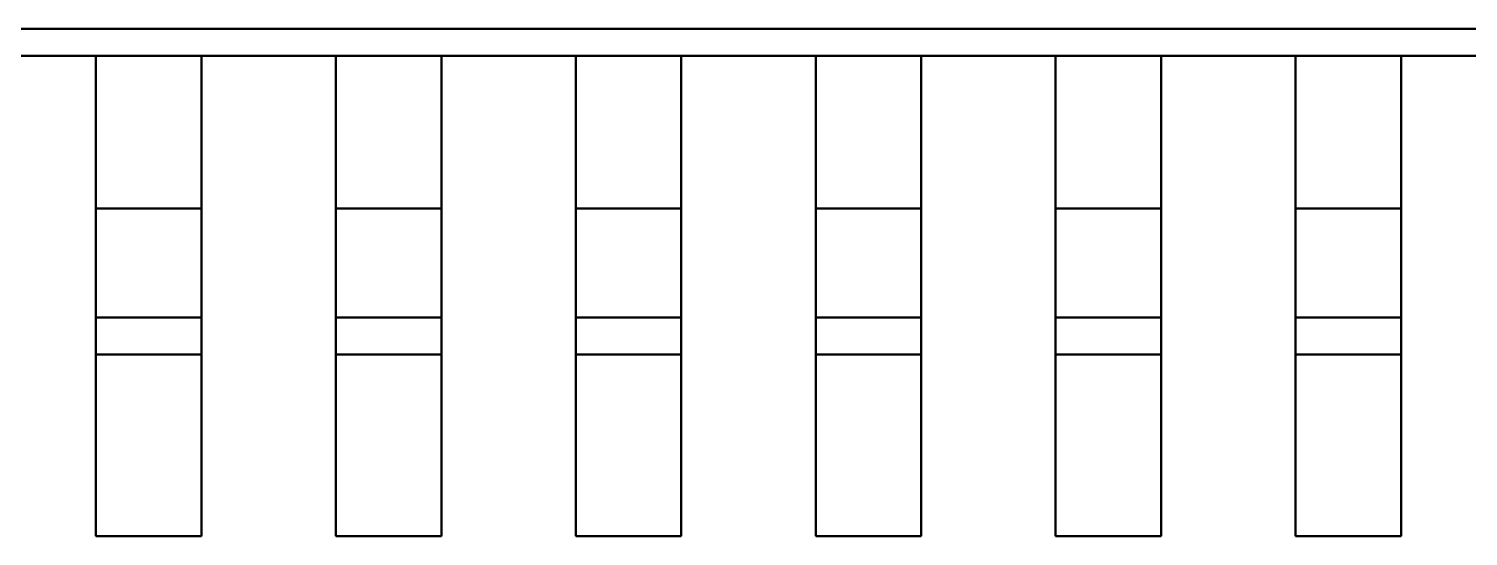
# Model space of a CAD drawing. Header units: millimetres. Extents: x 0 to 866, y 0 to 297.
# Drawn here: x 122.5 to 128.5, y 189.34 to 191.46 of the extents above; entities that cross this region are included whole.
import ezdxf

# ---------------------------------------------------------------- set-up
doc = ezdxf.new("R2010")
doc.units = ezdxf.units.MM
doc.layers.add('OSN50', color=3, linetype='Continuous', lineweight=50)

msp = doc.modelspace()

# ---------------------------------------------------------------- linework, layer by layer
at = {"layer": 'OSN50', "color": 3}
for p, q in [((119.0585, 191.4563), (137.9425, 191.4563)), ((119.0585, 191.4563), (137.9425, 191.4563)), ((138.0525, 191.3443), (118.9465, 191.3443)), ((138.0525, 191.3443), (118.9465, 191.3443)), ((122.2165, 191.3443), (122.7765, 191.3443)), ((122.2165, 191.3443), (122.7765, 191.3443)), ((122.7765, 191.3443), (122.7765, 190.7083)), ((122.7765, 191.3443), (122.7765, 190.7083)), ((123.2165, 191.3443), (122.7765, 191.3443)), ((122.7765, 191.3443), (122.7765, 190.7083)), ((122.7765, 191.3443), (122.7765, 190.7083)), ((123.2165, 191.3443), (122.7765, 191.3443)), ((123.2165, 190.7083), (123.2165, 191.3443)), ((123.2165, 191.3443), (123.7765, 191.3443)), ((123.2165, 191.3443), (123.2165, 190.7083)), ((123.2165, 190.7083), (123.2165, 191.3443)), ((123.2165, 191.3443), (123.7765, 191.3443)), ((123.2165, 191.3443), (123.2165, 190.7083)), ((123.7765, 191.3443), (123.7765, 190.7083)), ((123.7765, 191.3443), (123.7765, 190.7083)), ((124.2165, 191.3443), (123.7765, 191.3443)), ((123.7765, 191.3443), (123.7765, 190.7083)), ((123.7765, 191.3443), (123.7765, 190.7083)), ((124.2165, 191.3443), (123.7765, 191.3443)), ((124.2165, 190.7083), (124.2165, 191.3443)), ((124.2165, 191.3443), (124.7765, 191.3443)), ((124.2165, 191.3443), (124.2165, 190.7083)), ((124.2165, 190.7083), (124.2165, 191.3443)), ((124.2165, 191.3443), (124.7765, 191.3443)), ((124.2165, 191.3443), (124.2165, 190.7083)), ((124.7765, 191.3443), (124.7765, 190.7083)), ((124.7765, 191.3443), (124.7765, 190.7083)), ((125.2165, 191.3443), (124.7765, 191.3443)), ((124.7765, 191.3443), (124.7765, 190.7083)), ((124.7765, 191.3443), (124.7765, 190.7083)), ((125.2165, 191.3443), (124.7765, 191.3443)), ((125.2165, 190.7083), (125.2165, 191.3443)), ((125.2165, 191.3443), (125.7765, 191.3443)), ((125.2165, 191.3443), (125.2165, 190.7083)), ((125.2165, 190.7083), (125.2165, 191.3443)), ((125.2165, 191.3443), (125.7765, 191.3443)), ((125.2165, 191.3443), (125.2165, 190.7083)), ((125.7765, 191.3443), (125.7765, 190.7083)), ((125.7765, 191.3443), (125.7765, 190.7083)), ((126.2165, 191.3443), (125.7765, 191.3443)), ((125.7765, 191.3443), (125.7765, 190.7083)), ((125.7765, 191.3443), (125.7765, 190.7083)), ((126.2165, 191.3443), (125.7765, 191.3443)), ((126.2165, 190.7083), (126.2165, 191.3443)), ((126.2165, 191.3443), (126.7765, 191.3443)), ((126.2165, 191.3443), (126.2165, 190.7083)), ((126.2165, 190.7083), (126.2165, 191.3443)), ((126.2165, 191.3443), (126.7765, 191.3443)), ((126.2165, 191.3443), (126.2165, 190.7083)), ((126.7765, 191.3443), (126.7765, 190.7083)), ((126.7765, 191.3443), (126.7765, 190.7083)), ((127.2165, 191.3443), (126.7765, 191.3443)), ((126.7765, 191.3443), (126.7765, 190.7083)), ((126.7765, 191.3443), (126.7765, 190.7083)), ((127.2165, 191.3443), (126.7765, 191.3443)), ((127.2165, 190.7083), (127.2165, 191.3443)), ((127.2165, 191.3443), (127.7765, 191.3443)), ((127.2165, 191.3443), (127.2165, 190.7083)), ((127.2165, 190.7083), (127.2165, 191.3443)), ((127.2165, 191.3443), (127.7765, 191.3443)), ((127.2165, 191.3443), (127.2165, 190.7083)), ((127.7765, 191.3443), (127.7765, 190.7083)), ((127.7765, 191.3443), (127.7765, 190.7083)), ((128.2165, 191.3443), (127.7765, 191.3443)), ((127.7765, 191.3443), (127.7765, 190.7083)), ((127.7765, 191.3443), (127.7765, 190.7083)), ((128.2165, 191.3443), (127.7765, 191.3443)), ((128.2165, 190.7083), (128.2165, 191.3443)), ((128.2165, 191.3443), (128.7765, 191.3443)), ((128.2165, 191.3443), (128.2165, 190.7083)), ((128.2165, 190.7083), (128.2165, 191.3443)), ((128.2165, 191.3443), (128.7765, 191.3443)), ((128.2165, 191.3443), (128.2165, 190.7083)), ((122.7765, 190.7083), (122.7765, 190.2543)), ((122.7765, 190.7083), (122.7765, 190.6083)), ((123.2165, 190.7083), (122.7765, 190.7083)), ((122.7765, 190.7083), (122.7765, 190.2543)), ((122.7765, 190.7083), (122.7765, 190.6083)), ((123.2165, 190.7083), (122.7765, 190.7083)), ((123.2165, 190.2543), (123.2165, 190.7083)), ((123.2165, 190.7083), (123.2165, 190.6083)), ((123.2165, 190.2543), (123.2165, 190.7083)), ((123.2165, 190.7083), (123.2165, 190.6083)), ((123.7765, 190.7083), (123.7765, 190.2543)), ((123.7765, 190.7083), (123.7765, 190.6083)), ((124.2165, 190.7083), (123.7765, 190.7083)), ((123.7765, 190.7083), (123.7765, 190.2543)), ((123.7765, 190.7083), (123.7765, 190.6083)), ((124.2165, 190.7083), (123.7765, 190.7083)), ((124.2165, 190.2543), (124.2165, 190.7083)), ((124.2165, 190.7083), (124.2165, 190.6083)), ((124.2165, 190.2543), (124.2165, 190.7083)), ((124.2165, 190.7083), (124.2165, 190.6083)), ((124.7765, 190.7083), (124.7765, 190.2543)), ((124.7765, 190.7083), (124.7765, 190.6083)), ((124.7765, 190.7083), (125.2165, 190.7083)), ((124.7765, 190.7083), (124.7765, 190.2543)), ((124.7765, 190.7083), (124.7765, 190.6083)), ((124.7765, 190.7083), (125.2165, 190.7083)), ((125.2165, 190.2543), (125.2165, 190.7083)), ((125.2165, 190.7083), (125.2165, 190.6083)), ((125.2165, 190.2543), (125.2165, 190.7083)), ((125.2165, 190.7083), (125.2165, 190.6083)), ((125.7765, 190.7083), (125.7765, 190.2543)), ((125.7765, 190.7083), (125.7765, 190.6083)), ((126.2165, 190.7083), (125.7765, 190.7083)), ((125.7765, 190.7083), (125.7765, 190.2543)), ((125.7765, 190.7083), (125.7765, 190.6083)), ((126.2165, 190.7083), (125.7765, 190.7083)), ((126.2165, 190.2543), (126.2165, 190.7083)), ((126.2165, 190.7083), (126.2165, 190.6083)), ((126.2165, 190.2543), (126.2165, 190.7083)), ((126.2165, 190.7083), (126.2165, 190.6083)), ((126.7765, 190.7083), (126.7765, 190.2543)), ((126.7765, 190.7083), (126.7765, 190.6083)), ((127.2165, 190.7083), (126.7765, 190.7083)), ((126.7765, 190.7083), (126.7765, 190.2543)), ((126.7765, 190.7083), (126.7765, 190.6083)), ((127.2165, 190.7083), (126.7765, 190.7083)), ((127.2165, 190.2543), (127.2165, 190.7083)), ((127.2165, 190.7083), (127.2165, 190.6083)), ((127.2165, 190.2543), (127.2165, 190.7083)), ((127.2165, 190.7083), (127.2165, 190.6083)), ((127.7765, 190.7083), (127.7765, 190.2543)), ((127.7765, 190.7083), (127.7765, 190.6083)), ((128.2165, 190.7083), (127.7765, 190.7083)), ((127.7765, 190.7083), (127.7765, 190.2543)), ((127.7765, 190.7083), (127.7765, 190.6083)), ((128.2165, 190.7083), (127.7765, 190.7083)), ((128.2165, 190.2543), (128.2165, 190.7083)), ((128.2165, 190.7083), (128.2165, 190.6083)), ((128.2165, 190.2543), (128.2165, 190.7083)), ((128.2165, 190.7083), (128.2165, 190.6083)), ((122.7765, 190.6083), (122.7765, 190.5123)), ((122.7765, 190.6083), (122.7765, 190.5123)), ((123.2165, 190.6083), (123.2165, 190.5123)), ((123.2165, 190.6083), (123.2165, 190.5123)), ((123.7765, 190.6083), (123.7765, 190.5123)), ((123.7765, 190.6083), (123.7765, 190.5123)), ((124.2165, 190.6083), (124.2165, 190.5123)), ((124.2165, 190.6083), (124.2165, 190.5123)), ((124.7765, 190.6083), (124.7765, 190.5123)), ((124.7765, 190.6083), (124.7765, 190.5123)), ((125.2165, 190.6083), (125.2165, 190.5123)), ((125.2165, 190.6083), (125.2165, 190.5123)), ((125.7765, 190.6083), (125.7765, 190.5123)), ((125.7765, 190.6083), (125.7765, 190.5123)), ((126.2165, 190.6083), (126.2165, 190.5123)), ((126.2165, 190.6083), (126.2165, 190.5123)), ((126.7765, 190.6083), (126.7765, 190.5123)), ((126.7765, 190.6083), (126.7765, 190.5123)), ((127.2165, 190.6083), (127.2165, 190.5123)), ((127.2165, 190.6083), (127.2165, 190.5123)), ((127.7765, 190.6083), (127.7765, 190.5123)), ((127.7765, 190.6083), (127.7765, 190.5123)), ((128.2165, 190.6083), (128.2165, 190.5123)), ((128.2165, 190.6083), (128.2165, 190.5123)), ((122.7765, 190.5123), (122.7765, 190.4263)), ((122.7765, 190.5123), (122.7765, 190.4263)), ((123.2165, 190.5123), (123.2165, 190.4263)), ((123.2165, 190.5123), (123.2165, 190.4263)), ((123.7765, 190.5123), (123.7765, 190.4263)), ((123.7765, 190.5123), (123.7765, 190.4263)), ((124.2165, 190.5123), (124.2165, 190.4263)), ((124.2165, 190.5123), (124.2165, 190.4263)), ((124.7765, 190.5123), (124.7765, 190.4263)), ((124.7765, 190.5123), (124.7765, 190.4263)), ((125.2165, 190.5123), (125.2165, 190.4263)), ((125.2165, 190.5123), (125.2165, 190.4263)), ((125.7765, 190.5123), (125.7765, 190.4263)), ((125.7765, 190.5123), (125.7765, 190.4263)), ((126.2165, 190.5123), (126.2165, 190.4263)), ((126.2165, 190.5123), (126.2165, 190.4263)), ((126.7765, 190.5123), (126.7765, 190.4263)), ((126.7765, 190.5123), (126.7765, 190.4263)), ((127.2165, 190.5123), (127.2165, 190.4263)), ((127.2165, 190.5123), (127.2165, 190.4263)), ((127.7765, 190.5123), (127.7765, 190.4263)), ((127.7765, 190.5123), (127.7765, 190.4263)), ((128.2165, 190.5123), (128.2165, 190.4263)), ((128.2165, 190.5123), (128.2165, 190.4263)), ((122.7765, 190.4263), (122.7765, 190.3543)), ((122.7765, 190.4263), (122.7765, 190.3543)), ((123.2165, 190.4263), (123.2165, 190.3543)), ((123.2165, 190.4263), (123.2165, 190.3543)), ((123.7765, 190.4263), (123.7765, 190.3543)), ((123.7765, 190.4263), (123.7765, 190.3543)), ((124.2165, 190.4263), (124.2165, 190.3543)), ((124.2165, 190.4263), (124.2165, 190.3543)), ((124.7765, 190.4263), (124.7765, 190.3543)), ((124.7765, 190.4263), (124.7765, 190.3543)), ((125.2165, 190.4263), (125.2165, 190.3543)), ((125.2165, 190.4263), (125.2165, 190.3543)), ((125.7765, 190.4263), (125.7765, 190.3543)), ((125.7765, 190.4263), (125.7765, 190.3543)), ((126.2165, 190.4263), (126.2165, 190.3543)), ((126.2165, 190.4263), (126.2165, 190.3543)), ((126.7765, 190.4263), (126.7765, 190.3543)), ((126.7765, 190.4263), (126.7765, 190.3543)), ((127.2165, 190.4263), (127.2165, 190.3543)), ((127.2165, 190.4263), (127.2165, 190.3543)), ((127.7765, 190.4263), (127.7765, 190.3543)), ((127.7765, 190.4263), (127.7765, 190.3543)), ((128.2165, 190.4263), (128.2165, 190.3543)), ((128.2165, 190.4263), (128.2165, 190.3543)), ((122.7765, 190.3543), (122.7765, 190.3003)), ((122.7765, 190.3543), (122.7765, 190.3003)), ((123.2165, 190.3543), (123.2165, 190.3003)), ((123.2165, 190.3543), (123.2165, 190.3003)), ((123.7765, 190.3543), (123.7765, 190.3003)), ((123.7765, 190.3543), (123.7765, 190.3003)), ((124.2165, 190.3543), (124.2165, 190.3003)), ((124.2165, 190.3543), (124.2165, 190.3003)), ((124.7765, 190.3543), (124.7765, 190.3003)), ((124.7765, 190.3543), (124.7765, 190.3003)), ((125.2165, 190.3543), (125.2165, 190.3003)), ((125.2165, 190.3543), (125.2165, 190.3003)), ((125.7765, 190.3543), (125.7765, 190.3003)), ((125.7765, 190.3543), (125.7765, 190.3003)), ((126.2165, 190.3543), (126.2165, 190.3003)), ((126.2165, 190.3543), (126.2165, 190.3003)), ((126.7765, 190.3543), (126.7765, 190.3003)), ((126.7765, 190.3543), (126.7765, 190.3003)), ((127.2165, 190.3543), (127.2165, 190.3003)), ((127.2165, 190.3543), (127.2165, 190.3003)), ((127.7765, 190.3543), (127.7765, 190.3003)), ((127.7765, 190.3543), (127.7765, 190.3003)), ((128.2165, 190.3543), (128.2165, 190.3003)), ((128.2165, 190.3543), (128.2165, 190.3003)), ((122.7765, 190.3003), (122.7765, 190.2663)), ((122.7765, 190.3003), (122.7765, 190.2663)), ((122.7765, 190.2663), (122.7765, 190.2543)), ((122.7765, 190.2663), (122.7765, 190.2543)), ((123.2165, 190.3003), (123.2165, 190.2663)), ((123.2165, 190.3003), (123.2165, 190.2663)), ((123.2165, 190.2663), (123.2165, 190.2543)), ((123.2165, 190.2663), (123.2165, 190.2543)), ((123.7765, 190.3003), (123.7765, 190.2663)), ((123.7765, 190.3003), (123.7765, 190.2663)), ((123.7765, 190.2663), (123.7765, 190.2543)), ((123.7765, 190.2663), (123.7765, 190.2543)), ((124.2165, 190.3003), (124.2165, 190.2663)), ((124.2165, 190.3003), (124.2165, 190.2663)), ((124.2165, 190.2663), (124.2165, 190.2543)), ((124.2165, 190.2663), (124.2165, 190.2543)), ((124.7765, 190.3003), (124.7765, 190.2663)), ((124.7765, 190.3003), (124.7765, 190.2663)), ((124.7765, 190.2663), (124.7765, 190.2543)), ((124.7765, 190.2663), (124.7765, 190.2543)), ((125.2165, 190.3003), (125.2165, 190.2663)), ((125.2165, 190.3003), (125.2165, 190.2663)), ((125.2165, 190.2663), (125.2165, 190.2543)), ((125.2165, 190.2663), (125.2165, 190.2543)), ((125.7765, 190.3003), (125.7765, 190.2663)), ((125.7765, 190.3003), (125.7765, 190.2663)), ((125.7765, 190.2663), (125.7765, 190.2543)), ((125.7765, 190.2663), (125.7765, 190.2543)), ((126.2165, 190.3003), (126.2165, 190.2663)), ((126.2165, 190.3003), (126.2165, 190.2663)), ((126.2165, 190.2663), (126.2165, 190.2543)), ((126.2165, 190.2663), (126.2165, 190.2543)), ((126.7765, 190.3003), (126.7765, 190.2663)), ((126.7765, 190.3003), (126.7765, 190.2663)), ((126.7765, 190.2663), (126.7765, 190.2543)), ((126.7765, 190.2663), (126.7765, 190.2543)), ((127.2165, 190.3003), (127.2165, 190.2663)), ((127.2165, 190.3003), (127.2165, 190.2663)), ((127.2165, 190.2663), (127.2165, 190.2543)), ((127.2165, 190.2663), (127.2165, 190.2543)), ((127.7765, 190.3003), (127.7765, 190.2663)), ((127.7765, 190.3003), (127.7765, 190.2663)), ((127.7765, 190.2663), (127.7765, 190.2543)), ((127.7765, 190.2663), (127.7765, 190.2543)), ((128.2165, 190.3003), (128.2165, 190.2663)), ((128.2165, 190.3003), (128.2165, 190.2663)), ((128.2165, 190.2663), (128.2165, 190.2543)), ((128.2165, 190.2663), (128.2165, 190.2543)), ((122.7765, 190.2543), (122.7765, 190.1003)), ((123.2165, 190.2543), (122.7765, 190.2543)), ((122.7765, 190.2543), (122.7765, 190.2503)), ((122.7765, 190.2543), (122.7765, 190.1003)), ((123.2165, 190.2543), (122.7765, 190.2543)), ((122.7765, 190.2543), (122.7765, 190.2503)), ((122.7765, 190.2503), (122.7765, 190.2383)), ((122.7765, 190.2503), (122.7765, 190.2383)), ((122.7765, 190.2383), (122.7765, 190.2203)), ((122.7765, 190.2383), (122.7765, 190.2203)), ((122.7765, 190.2203), (122.7765, 190.1963)), ((122.7765, 190.2203), (122.7765, 190.1963)), ((123.2165, 190.1003), (123.2165, 190.2543)), ((123.2165, 190.2543), (123.2165, 190.2503)), ((123.2165, 190.1003), (123.2165, 190.2543)), ((123.2165, 190.2543), (123.2165, 190.2503)), ((123.2165, 190.2503), (123.2165, 190.2383)), ((123.2165, 190.2503), (123.2165, 190.2383)), ((123.2165, 190.2383), (123.2165, 190.2203)), ((123.2165, 190.2383), (123.2165, 190.2203)), ((123.2165, 190.2203), (123.2165, 190.1963)), ((123.2165, 190.2203), (123.2165, 190.1963)), ((123.7765, 190.2543), (123.7765, 190.1003)), ((124.2165, 190.2543), (123.7765, 190.2543)), ((123.7765, 190.2543), (123.7765, 190.2503)), ((123.7765, 190.2543), (123.7765, 190.1003)), ((124.2165, 190.2543), (123.7765, 190.2543)), ((123.7765, 190.2543), (123.7765, 190.2503)), ((123.7765, 190.2503), (123.7765, 190.2383)), ((123.7765, 190.2503), (123.7765, 190.2383)), ((123.7765, 190.2383), (123.7765, 190.2203)), ((123.7765, 190.2383), (123.7765, 190.2203)), ((123.7765, 190.2203), (123.7765, 190.1963)), ((123.7765, 190.2203), (123.7765, 190.1963)), ((124.2165, 190.1003), (124.2165, 190.2543)), ((124.2165, 190.2543), (124.2165, 190.2503)), ((124.2165, 190.1003), (124.2165, 190.2543)), ((124.2165, 190.2543), (124.2165, 190.2503)), ((124.2165, 190.2503), (124.2165, 190.2383)), ((124.2165, 190.2503), (124.2165, 190.2383)), ((124.2165, 190.2383), (124.2165, 190.2203)), ((124.2165, 190.2383), (124.2165, 190.2203)), ((124.2165, 190.2203), (124.2165, 190.1963)), ((124.2165, 190.2203), (124.2165, 190.1963)), ((124.7765, 190.2543), (124.7765, 190.1003)), ((124.7765, 190.2543), (125.2165, 190.2543)), ((124.7765, 190.2543), (124.7765, 190.2503)), ((124.7765, 190.2543), (124.7765, 190.1003)), ((124.7765, 190.2543), (125.2165, 190.2543)), ((124.7765, 190.2543), (124.7765, 190.2503)), ((124.7765, 190.2503), (124.7765, 190.2383)), ((124.7765, 190.2503), (124.7765, 190.2383)), ((124.7765, 190.2383), (124.7765, 190.2203)), ((124.7765, 190.2383), (124.7765, 190.2203)), ((124.7765, 190.2203), (124.7765, 190.1963)), ((124.7765, 190.2203), (124.7765, 190.1963)), ((125.2165, 190.1003), (125.2165, 190.2543)), ((125.2165, 190.2543), (125.2165, 190.2503)), ((125.2165, 190.1003), (125.2165, 190.2543)), ((125.2165, 190.2543), (125.2165, 190.2503)), ((125.2165, 190.2503), (125.2165, 190.2383)), ((125.2165, 190.2503), (125.2165, 190.2383)), ((125.2165, 190.2383), (125.2165, 190.2203)), ((125.2165, 190.2383), (125.2165, 190.2203)), ((125.2165, 190.2203), (125.2165, 190.1963)), ((125.2165, 190.2203), (125.2165, 190.1963)), ((125.7765, 190.2543), (125.7765, 190.1003)), ((126.2165, 190.2543), (125.7765, 190.2543)), ((125.7765, 190.2543), (125.7765, 190.2503)), ((125.7765, 190.2543), (125.7765, 190.1003)), ((126.2165, 190.2543), (125.7765, 190.2543)), ((125.7765, 190.2543), (125.7765, 190.2503)), ((125.7765, 190.2503), (125.7765, 190.2383)), ((125.7765, 190.2503), (125.7765, 190.2383)), ((125.7765, 190.2383), (125.7765, 190.2203)), ((125.7765, 190.2383), (125.7765, 190.2203)), ((125.7765, 190.2203), (125.7765, 190.1963)), ((125.7765, 190.2203), (125.7765, 190.1963)), ((126.2165, 190.1003), (126.2165, 190.2543)), ((126.2165, 190.2543), (126.2165, 190.2503)), ((126.2165, 190.1003), (126.2165, 190.2543)), ((126.2165, 190.2543), (126.2165, 190.2503)), ((126.2165, 190.2503), (126.2165, 190.2383)), ((126.2165, 190.2503), (126.2165, 190.2383)), ((126.2165, 190.2383), (126.2165, 190.2203)), ((126.2165, 190.2383), (126.2165, 190.2203)), ((126.2165, 190.2203), (126.2165, 190.1963)), ((126.2165, 190.2203), (126.2165, 190.1963)), ((126.7765, 190.2543), (126.7765, 190.1003)), ((127.2165, 190.2543), (126.7765, 190.2543)), ((126.7765, 190.2543), (126.7765, 190.2503)), ((126.7765, 190.2543), (126.7765, 190.1003)), ((127.2165, 190.2543), (126.7765, 190.2543)), ((126.7765, 190.2543), (126.7765, 190.2503)), ((126.7765, 190.2503), (126.7765, 190.2383)), ((126.7765, 190.2503), (126.7765, 190.2383)), ((126.7765, 190.2383), (126.7765, 190.2203)), ((126.7765, 190.2383), (126.7765, 190.2203)), ((126.7765, 190.2203), (126.7765, 190.1963)), ((126.7765, 190.2203), (126.7765, 190.1963)), ((127.2165, 190.1003), (127.2165, 190.2543)), ((127.2165, 190.2543), (127.2165, 190.2503)), ((127.2165, 190.1003), (127.2165, 190.2543)), ((127.2165, 190.2543), (127.2165, 190.2503)), ((127.2165, 190.2503), (127.2165, 190.2383)), ((127.2165, 190.2503), (127.2165, 190.2383)), ((127.2165, 190.2383), (127.2165, 190.2203)), ((127.2165, 190.2383), (127.2165, 190.2203)), ((127.2165, 190.2203), (127.2165, 190.1963)), ((127.2165, 190.2203), (127.2165, 190.1963)), ((127.7765, 190.2543), (127.7765, 190.1003)), ((128.2165, 190.2543), (127.7765, 190.2543)), ((127.7765, 190.2543), (127.7765, 190.2503)), ((127.7765, 190.2543), (127.7765, 190.1003)), ((128.2165, 190.2543), (127.7765, 190.2543)), ((127.7765, 190.2543), (127.7765, 190.2503)), ((127.7765, 190.2503), (127.7765, 190.2383)), ((127.7765, 190.2503), (127.7765, 190.2383)), ((127.7765, 190.2383), (127.7765, 190.2203)), ((127.7765, 190.2383), (127.7765, 190.2203)), ((127.7765, 190.2203), (127.7765, 190.1963)), ((127.7765, 190.2203), (127.7765, 190.1963)), ((128.2165, 190.1003), (128.2165, 190.2543)), ((128.2165, 190.2543), (128.2165, 190.2503)), ((128.2165, 190.1003), (128.2165, 190.2543)), ((128.2165, 190.2543), (128.2165, 190.2503)), ((128.2165, 190.2503), (128.2165, 190.2383)), ((128.2165, 190.2503), (128.2165, 190.2383)), ((128.2165, 190.2383), (128.2165, 190.2203)), ((128.2165, 190.2383), (128.2165, 190.2203)), ((128.2165, 190.2203), (128.2165, 190.1963)), ((128.2165, 190.2203), (128.2165, 190.1963)), ((122.7765, 190.1963), (122.7765, 190.1683)), ((122.7765, 190.1963), (122.7765, 190.1683)), ((122.7765, 190.1683), (122.7765, 190.1343)), ((122.7765, 190.1683), (122.7765, 190.1343)), ((123.2165, 190.1963), (123.2165, 190.1683)), ((123.2165, 190.1963), (123.2165, 190.1683)), ((123.2165, 190.1683), (123.2165, 190.1343)), ((123.2165, 190.1683), (123.2165, 190.1343)), ((123.7765, 190.1963), (123.7765, 190.1683)), ((123.7765, 190.1963), (123.7765, 190.1683)), ((123.7765, 190.1683), (123.7765, 190.1343)), ((123.7765, 190.1683), (123.7765, 190.1343)), ((124.2165, 190.1963), (124.2165, 190.1683)), ((124.2165, 190.1963), (124.2165, 190.1683)), ((124.2165, 190.1683), (124.2165, 190.1343)), ((124.2165, 190.1683), (124.2165, 190.1343)), ((124.7765, 190.1963), (124.7765, 190.1683)), ((124.7765, 190.1963), (124.7765, 190.1683)), ((124.7765, 190.1683), (124.7765, 190.1343)), ((124.7765, 190.1683), (124.7765, 190.1343)), ((125.2165, 190.1963), (125.2165, 190.1683)), ((125.2165, 190.1963), (125.2165, 190.1683)), ((125.2165, 190.1683), (125.2165, 190.1343)), ((125.2165, 190.1683), (125.2165, 190.1343)), ((125.7765, 190.1963), (125.7765, 190.1683)), ((125.7765, 190.1963), (125.7765, 190.1683)), ((125.7765, 190.1683), (125.7765, 190.1343)), ((125.7765, 190.1683), (125.7765, 190.1343)), ((126.2165, 190.1963), (126.2165, 190.1683)), ((126.2165, 190.1963), (126.2165, 190.1683)), ((126.2165, 190.1683), (126.2165, 190.1343)), ((126.2165, 190.1683), (126.2165, 190.1343)), ((126.7765, 190.1963), (126.7765, 190.1683)), ((126.7765, 190.1963), (126.7765, 190.1683)), ((126.7765, 190.1683), (126.7765, 190.1343)), ((126.7765, 190.1683), (126.7765, 190.1343)), ((127.2165, 190.1963), (127.2165, 190.1683)), ((127.2165, 190.1963), (127.2165, 190.1683)), ((127.2165, 190.1683), (127.2165, 190.1343)), ((127.2165, 190.1683), (127.2165, 190.1343)), ((127.7765, 190.1963), (127.7765, 190.1683)), ((127.7765, 190.1963), (127.7765, 190.1683)), ((127.7765, 190.1683), (127.7765, 190.1343)), ((127.7765, 190.1683), (127.7765, 190.1343)), ((128.2165, 190.1963), (128.2165, 190.1683)), ((128.2165, 190.1963), (128.2165, 190.1683)), ((128.2165, 190.1683), (128.2165, 190.1343)), ((128.2165, 190.1683), (128.2165, 190.1343)), ((122.7765, 190.1343), (122.7765, 190.1003)), ((122.7765, 190.1343), (122.7765, 190.1003)), ((122.7765, 190.1003), (122.7765, 189.3443)), ((122.7765, 190.1003), (122.7765, 189.3443)), ((123.2165, 190.1003), (122.7765, 190.1003)), ((122.7765, 190.1003), (122.7765, 189.3443)), ((122.7765, 190.1003), (122.7765, 189.3443)), ((123.2165, 190.1003), (122.7765, 190.1003)), ((123.2165, 190.1343), (123.2165, 190.1003)), ((123.2165, 190.1343), (123.2165, 190.1003)), ((123.2165, 189.3443), (123.2165, 190.1003)), ((123.2165, 190.1003), (123.2165, 189.3443)), ((123.2165, 189.3443), (123.2165, 190.1003)), ((123.2165, 190.1003), (123.2165, 189.3443)), ((123.7765, 190.1343), (123.7765, 190.1003)), ((123.7765, 190.1343), (123.7765, 190.1003)), ((123.7765, 190.1003), (123.7765, 189.3443)), ((123.7765, 190.1003), (123.7765, 189.3443)), ((124.2165, 190.1003), (123.7765, 190.1003)), ((123.7765, 190.1003), (123.7765, 189.3443)), ((123.7765, 190.1003), (123.7765, 189.3443)), ((124.2165, 190.1003), (123.7765, 190.1003)), ((124.2165, 190.1343), (124.2165, 190.1003)), ((124.2165, 190.1343), (124.2165, 190.1003)), ((124.2165, 189.3443), (124.2165, 190.1003)), ((124.2165, 190.1003), (124.2165, 189.3443)), ((124.2165, 189.3443), (124.2165, 190.1003)), ((124.2165, 190.1003), (124.2165, 189.3443)), ((124.7765, 190.1343), (124.7765, 190.1003)), ((124.7765, 190.1343), (124.7765, 190.1003)), ((124.7765, 190.1003), (124.7765, 189.3443)), ((124.7765, 190.1003), (124.7765, 189.3443)), ((125.2165, 190.1003), (124.7765, 190.1003)), ((124.7765, 190.1003), (124.7765, 189.3443)), ((124.7765, 190.1003), (124.7765, 189.3443)), ((125.2165, 190.1003), (124.7765, 190.1003)), ((125.2165, 190.1343), (125.2165, 190.1003)), ((125.2165, 190.1343), (125.2165, 190.1003)), ((125.2165, 189.3443), (125.2165, 190.1003)), ((125.2165, 190.1003), (125.2165, 189.3443)), ((125.2165, 189.3443), (125.2165, 190.1003)), ((125.2165, 190.1003), (125.2165, 189.3443)), ((125.7765, 190.1343), (125.7765, 190.1003)), ((125.7765, 190.1343), (125.7765, 190.1003)), ((125.7765, 190.1003), (125.7765, 189.3443)), ((125.7765, 190.1003), (125.7765, 189.3443)), ((126.2165, 190.1003), (125.7765, 190.1003)), ((125.7765, 190.1003), (125.7765, 189.3443)), ((125.7765, 190.1003), (125.7765, 189.3443)), ((126.2165, 190.1003), (125.7765, 190.1003)), ((126.2165, 190.1343), (126.2165, 190.1003)), ((126.2165, 190.1343), (126.2165, 190.1003)), ((126.2165, 189.3443), (126.2165, 190.1003)), ((126.2165, 190.1003), (126.2165, 189.3443)), ((126.2165, 189.3443), (126.2165, 190.1003)), ((126.2165, 190.1003), (126.2165, 189.3443)), ((126.7765, 190.1343), (126.7765, 190.1003)), ((126.7765, 190.1343), (126.7765, 190.1003)), ((126.7765, 190.1003), (126.7765, 189.3443)), ((126.7765, 190.1003), (126.7765, 189.3443)), ((127.2165, 190.1003), (126.7765, 190.1003)), ((126.7765, 190.1003), (126.7765, 189.3443)), ((126.7765, 190.1003), (126.7765, 189.3443)), ((127.2165, 190.1003), (126.7765, 190.1003)), ((127.2165, 190.1343), (127.2165, 190.1003)), ((127.2165, 190.1343), (127.2165, 190.1003)), ((127.2165, 189.3443), (127.2165, 190.1003)), ((127.2165, 190.1003), (127.2165, 189.3443)), ((127.2165, 189.3443), (127.2165, 190.1003)), ((127.2165, 190.1003), (127.2165, 189.3443)), ((127.7765, 190.1343), (127.7765, 190.1003)), ((127.7765, 190.1343), (127.7765, 190.1003)), ((127.7765, 190.1003), (127.7765, 189.3443)), ((127.7765, 190.1003), (127.7765, 189.3443)), ((128.2165, 190.1003), (127.7765, 190.1003)), ((127.7765, 190.1003), (127.7765, 189.3443)), ((127.7765, 190.1003), (127.7765, 189.3443)), ((128.2165, 190.1003), (127.7765, 190.1003)), ((128.2165, 190.1343), (128.2165, 190.1003)), ((128.2165, 190.1343), (128.2165, 190.1003)), ((128.2165, 189.3443), (128.2165, 190.1003)), ((128.2165, 190.1003), (128.2165, 189.3443)), ((128.2165, 189.3443), (128.2165, 190.1003)), ((128.2165, 190.1003), (128.2165, 189.3443)), ((122.7765, 189.3443), (123.2165, 189.3443)), ((123.2165, 189.3443), (122.7765, 189.3443)), ((122.7765, 189.3443), (123.2165, 189.3443)), ((123.2165, 189.3443), (122.7765, 189.3443)), ((123.7765, 189.3443), (124.2165, 189.3443)), ((124.2165, 189.3443), (123.7765, 189.3443)), ((123.7765, 189.3443), (124.2165, 189.3443)), ((124.2165, 189.3443), (123.7765, 189.3443)), ((124.7765, 189.3443), (125.2165, 189.3443)), ((125.2165, 189.3443), (124.7765, 189.3443)), ((124.7765, 189.3443), (125.2165, 189.3443)), ((125.2165, 189.3443), (124.7765, 189.3443)), ((125.7765, 189.3443), (126.2165, 189.3443)), ((126.2165, 189.3443), (125.7765, 189.3443)), ((125.7765, 189.3443), (126.2165, 189.3443)), ((126.2165, 189.3443), (125.7765, 189.3443)), ((126.7765, 189.3443), (127.2165, 189.3443)), ((127.2165, 189.3443), (126.7765, 189.3443)), ((126.7765, 189.3443), (127.2165, 189.3443)), ((127.2165, 189.3443), (126.7765, 189.3443)), ((127.7765, 189.3443), (128.2165, 189.3443)), ((128.2165, 189.3443), (127.7765, 189.3443)), ((127.7765, 189.3443), (128.2165, 189.3443)), ((128.2165, 189.3443), (127.7765, 189.3443))]:
    msp.add_line(p, q, dxfattribs=at)

doc.saveas('drawing.dxf')
